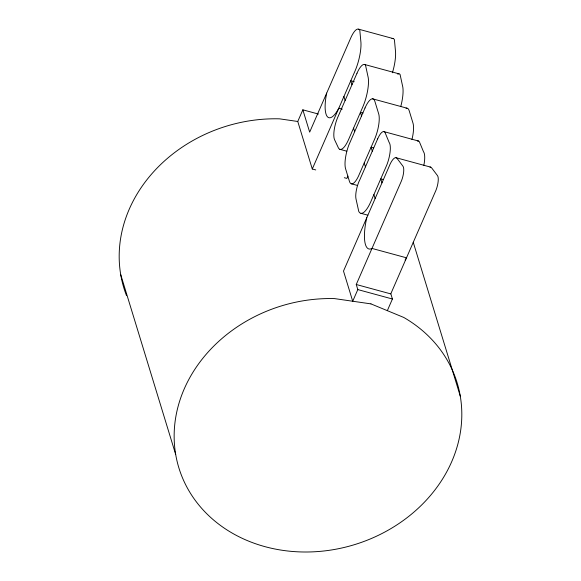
<?xml version="1.0" encoding="UTF-8"?>
<svg xmlns="http://www.w3.org/2000/svg" width="581" height="581" viewBox="0 0 581 581"><rect width="100%" height="100%" fill="white"/><g stroke="black" fill="none" stroke-linecap="round" stroke-linejoin="round"><path stroke-width="0.87" d="M315.752 169.942L312.287 168.998L297.762 121.48L302.846 109.824L318.424 114.058M312.287 168.998L354.882 71.361A25.106 7.633 -74.8 0 0 360.954 42.616L359.799 30.234A18.752 5.701 -74.8 0 0 350.728 37.997L309.666 132.127L302.846 109.824M347.917 176.087L346.901 178.418L344.308 177.713M356.255 284.501L401.486 180.807A10.974 3.333 -74.8 0 0 402.989 166.246L397.063 158.41A15.658 4.764 -74.8 0 0 388.95 166.863L343.502 271.073L352.718 301.241L357.809 289.585L356.255 284.501L390.868 293.921L392.415 299.004L387.331 310.661M390.766 293.892L435.997 190.198A10.974 3.333 -74.8 0 0 437.5 175.636L431.574 167.807A15.658 4.764 -74.8 0 0 429.955 167.096M297.762 121.48L279.555 118.836A145.482 124.835 -17 0 0 126.549 295.693M358.717 29.203L393.33 38.622M364.381 64.426L398.958 73.831M354.228 81.725L350.771 80.788L351.977 84.732M372.574 98.814L406.882 108.153M363.016 113.092L360.431 112.387L361.527 115.968M342.274 109.126L338.817 108.182A28.825 8.766 -74.8 0 1 327.256 116.556A28.825 8.766 -74.8 0 1 326.689 93.105M384.121 131.669L418.509 141.03M373.663 147.952L371.085 147.247L372.29 151.183M396.046 157.712L430.557 167.103M339.856 149.317L346.77 151.198M383.337 179.58L380.758 178.875L381.978 182.862M351.599 183.865L357.605 185.499M360.99 213.329L367.867 215.202M357.809 289.585L392.415 299.004M413.236 242.262L460.268 396.097M343.908 96.511L345.114 100.455M353.568 128.111L354.664 131.691M364.229 162.97L365.434 166.907M373.903 194.599L375.115 198.586M120.732 274.69L175.687 454.451M366.793 217.664A33.901 10.305 -74.8 0 0 371.985 248.428L406.504 257.819A15.513 4.713 -74.8 0 1 405.095 260.012M392.422 72.763A25.106 7.633 -74.8 0 0 395.567 52.036L394.412 39.653A18.752 5.701 -74.8 0 0 391.972 38.564M397.651 74.092A18.461 5.614 -74.8 0 1 400.055 74.397L402.829 87.186A23.77 7.226 -74.8 0 1 400.817 106.316M411.951 139.498A19.202 5.839 -74.8 0 0 413.076 123.426L409.242 110.877A19.195 5.839 -74.8 0 0 406.061 108.262M417.405 141.03A15.295 4.648 -74.8 0 1 419.395 141.808L423.491 151.714A17.081 5.193 -74.8 0 1 423.861 165.265M356.995 73.221L338.258 116.178A16.442 4.997 -74.8 0 0 334.591 139.745L338.033 147.066A20.843 6.34 -74.8 0 0 348.607 139.484L362.711 107.151A23.77 7.226 -74.8 0 0 368.252 77.774L365.478 64.992A18.461 5.614 -74.8 0 0 356.995 73.221M365.013 107.972L348.905 144.894A19.689 5.984 -74.8 0 0 345.593 168.795L349.45 181.388A18.585 5.65 -74.8 0 0 358.47 176.174L374.578 139.251A19.202 5.839 -74.8 0 0 378.761 114.087L374.927 101.544A19.195 5.839 -74.8 0 0 365.013 107.972M377.665 138.866L359.864 179.674A13.668 4.154 -74.8 0 0 356 198.942L358.767 211.433A24.475 7.444 -74.8 0 0 370.816 201.672L386.793 165.033A17.081 5.193 -74.8 0 0 389.103 142.352L385.007 132.453A15.295 4.648 -74.8 0 0 377.665 138.866M370.932 303.878L334.511 298.598A145.482 124.835 -17 0 0 178.062 465.09A145.482 124.835 -17 0 0 397.157 524.716A145.482 124.835 -17 0 0 403.737 317.437L370.932 303.878"/></g></svg>
